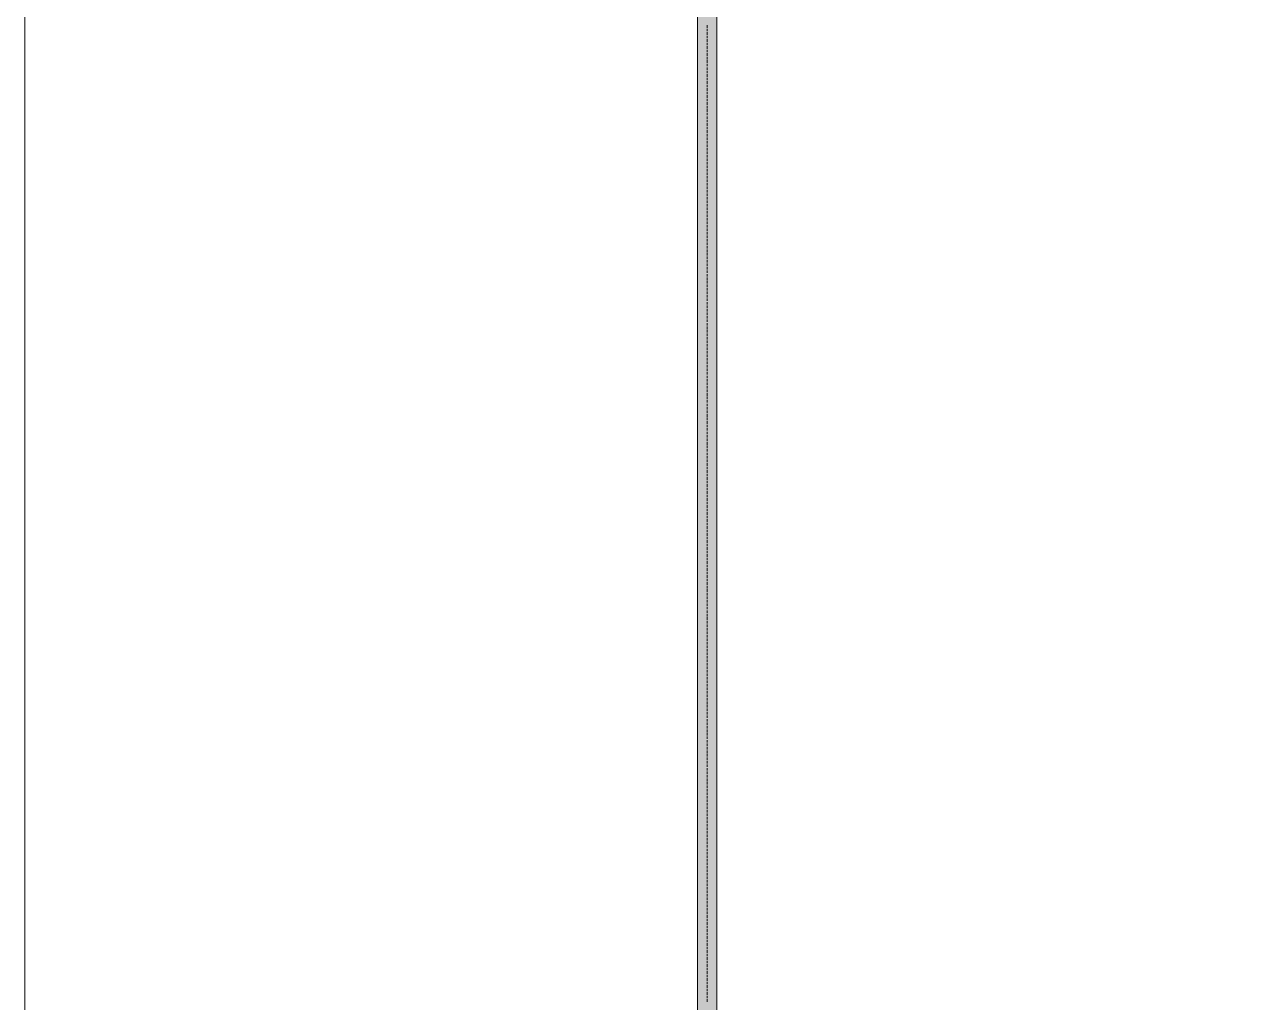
# Model space of a CAD drawing. Header units: millimetres. Extents: x -4415 to 173792, y -78716 to 47289.
# Drawn here: x -4415 to 9178, y -12956 to -2214 of the extents above; entities that cross this region are included whole.
import ezdxf

# ---------------------------------------------------------------- set-up
doc = ezdxf.new("R2010")
doc.units = ezdxf.units.MM

msp = doc.modelspace()

# ---------------------------------------------------------------- hatches: boundary and pattern name
h = msp.add_hatch(color=0)
h.dxf.hatch_style = 2
h.paths.add_polyline_path([(2980, 44393), (3191, 44183), (3191, -75611), (2980, -75821)])

# ---------------------------------------------------------------- linework, layer by layer
at = {"color": 0, "lineweight": 0}
for points in [[(-4415, -78716), (173792, -78716), (173792, 47289), (-4415, 47289)], [(2980, 44393), (3191, 44183), (3191, -75611), (2980, -75821)]]:
    msp.add_lwpolyline(points, close=True, dxfattribs=at)
for points in [[(3085, -2247), (3085, -2219)], [(3085, -2286), (3085, -2258)], [(3085, -2323), (3085, -2296)], [(3085, -2362), (3085, -2335)], [(3085, -2400), (3085, -2374)], [(3085, -2439), (3085, -2411)], [(3085, -2478), (3085, -2450)], [(3085, -2516), (3085, -2488)], [(3085, -2555), (3085, -2527)], [(3085, -2594), (3085, -2566)], [(3085, -2631), (3085, -2604)], [(3085, -2670), (3085, -2643)], [(3085, -2709), (3085, -2682)], [(3085, -2747), (3085, -2719)], [(3085, -2786), (3085, -2758)], [(3085, -2824), (3085, -2797)], [(3085, -2863), (3085, -2835)], [(3085, -2901), (3085, -2874)], [(3085, -2939), (3085, -2912)], [(3085, -2978), (3085, -2951)], [(3085, -3017), (3085, -2989)], [(3085, -3055), (3085, -3027)], [(3085, -3094), (3085, -3066)], [(3085, -3133), (3085, -3105)], [(3085, -3171), (3085, -3143)], [(3085, -3209), (3085, -3182)], [(3085, -3247), (3085, -3221)], [(3085, -3286), (3085, -3259)], [(3085, -3325), (3085, -3297)], [(3085, -3363), (3085, -3335)], [(3085, -3402), (3085, -3374)], [(3085, -3441), (3085, -3413)], [(3085, -3478), (3085, -3451)], [(3085, -3517), (3085, -3490)], [(3085, -3556), (3085, -3529)], [(3085, -3594), (3085, -3566)], [(3085, -3633), (3085, -3605)], [(3085, -3671), (3085, -3644)], [(3085, -3710), (3085, -3682)], [(3085, -3749), (3085, -3721)], [(3085, -3786), (3085, -3759)], [(3085, -3825), (3085, -3798)], [(3085, -3864), (3085, -3836)], [(3085, -3902), (3085, -3874)], [(3085, -3941), (3085, -3913)], [(3085, -3980), (3085, -3952)], [(3085, -4018), (3085, -3990)], [(3085, -4056), (3085, -4029)], [(3085, -4094), (3085, -4068)], [(3085, -4133), (3085, -4106)], [(3085, -4172), (3085, -4144)], [(3085, -4210), (3085, -4182)], [(3085, -4249), (3085, -4221)], [(3085, -4288), (3085, -4260)], [(3085, -4325), (3085, -4298)], [(3085, -4364), (3085, -4337)], [(3085, -4402), (3085, -4376)], [(3085, -4441), (3085, -4413)], [(3085, -4480), (3085, -4452)], [(3085, -4518), (3085, -4491)], [(3085, -4557), (3085, -4529)], [(3085, -4596), (3085, -4568)], [(3085, -4633), (3085, -4606)], [(3085, -4672), (3085, -4645)], [(3085, -4711), (3085, -4684)], [(3085, -4749), (3085, -4721)], [(3085, -4788), (3085, -4760)], [(3085, -4827), (3085, -4799)], [(3085, -4865), (3085, -4837)], [(3085, -4903), (3085, -4876)], [(3085, -4941), (3085, -4915)], [(3085, -4980), (3085, -4953)], [(3085, -5019), (3085, -4991)], [(3085, -5057), (3085, -5029)], [(3085, -5096), (3085, -5068)], [(3085, -5135), (3085, -5107)], [(3085, -5173), (3085, -5145)], [(3085, -5211), (3085, -5184)], [(3085, -5249), (3085, -5223)], [(3085, -5288), (3085, -5261)], [(3085, -5327), (3085, -5299)], [(3085, -5365), (3085, -5338)], [(3085, -5404), (3085, -5376)], [(3085, -5443), (3085, -5415)], [(3085, -5480), (3085, -5453)], [(3085, -5519), (3085, -5492)], [(3085, -5558), (3085, -5531)], [(3085, -5596), (3085, -5568)], [(3085, -5635), (3085, -5607)], [(3085, -5674), (3085, -5646)], [(3085, -5712), (3085, -5684)], [(3085, -5751), (3085, -5723)], [(3085, -5788), (3085, -5762)], [(3085, -5827), (3085, -5800)], [(3085, -5866), (3085, -5838)], [(3085, -5904), (3085, -5876)], [(3085, -5943), (3085, -5915)], [(3085, -5982), (3085, -5954)], [(3085, -6020), (3085, -5992)], [(3085, -6058), (3085, -6031)], [(3085, -6096), (3085, -6070)], [(3085, -6135), (3085, -6108)], [(3085, -6174), (3085, -6146)], [(3085, -6212), (3085, -6184)], [(3085, -6251), (3085, -6223)], [(3085, -6290), (3085, -6262)], [(3085, -6327), (3085, -6300)], [(3085, -6366), (3085, -6339)], [(3085, -6405), (3085, -6378)], [(3085, -6443), (3085, -6415)], [(3085, -6482), (3085, -6454)], [(3085, -6521), (3085, -6493)], [(3085, -6559), (3085, -6531)], [(3085, -6598), (3085, -6570)], [(3085, -6635), (3085, -6609)], [(3085, -6674), (3085, -6647)], [(3085, -6713), (3085, -6686)], [(3085, -6751), (3085, -6723)], [(3085, -6790), (3085, -6762)], [(3085, -6829), (3085, -6801)], [(3085, -6867), (3085, -6839)], [(3085, -6905), (3085, -6878)], [(3085, -6943), (3085, -6917)], [(3085, -6982), (3085, -6955)], [(3085, -7021), (3085, -6993)], [(3085, -7059), (3085, -7031)], [(3085, -7098), (3085, -7070)], [(3085, -7137), (3085, -7109)], [(3085, -7175), (3085, -7147)], [(3085, -7213), (3085, -7186)], [(3085, -7252), (3085, -7225)], [(3085, -7290), (3085, -7263)], [(3085, -7329), (3085, -7301)], [(3085, -7367), (3085, -7340)], [(3085, -7406), (3085, -7378)], [(3085, -7445), (3085, -7417)], [(3085, -7482), (3085, -7456)], [(3085, -7521), (3085, -7494)], [(3085, -7560), (3085, -7533)], [(3085, -7598), (3085, -7570)], [(3085, -7637), (3085, -7609)], [(3085, -7676), (3085, -7648)], [(3085, -7714), (3085, -7686)], [(3085, -7753), (3085, -7725)], [(3085, -7790), (3085, -7764)], [(3085, -7829), (3085, -7802)], [(3085, -7868), (3085, -7841)], [(3085, -7906), (3085, -7878)], [(3085, -7945), (3085, -7917)], [(3085, -7984), (3085, -7956)], [(3085, -8022), (3085, -7994)], [(3085, -8060), (3085, -8033)], [(3085, -8099), (3085, -8072)], [(3085, -8137), (3085, -8110)], [(3085, -8176), (3085, -8148)], [(3085, -8214), (3085, -8187)], [(3085, -8253), (3085, -8225)], [(3085, -8292), (3085, -8264)], [(3085, -8330), (3085, -8303)], [(3085, -8368), (3085, -8341)], [(3085, -8407), (3085, -8380)], [(3085, -8445), (3085, -8417)], [(3085, -8484), (3085, -8456)], [(3085, -8523), (3085, -8495)], [(3085, -8561), (3085, -8533)], [(3085, -8600), (3085, -8572)], [(3085, -8637), (3085, -8611)], [(3085, -8676), (3085, -8649)], [(3085, -8715), (3085, -8688)], [(3085, -8753), (3085, -8725)], [(3085, -8792), (3085, -8764)], [(3085, -8831), (3085, -8803)], [(3085, -8869), (3085, -8841)], [(3085, -8907), (3085, -8880)], [(3085, -8946), (3085, -8919)], [(3085, -8984), (3085, -8957)], [(3085, -9023), (3085, -8995)], [(3085, -9061), (3085, -9034)], [(3085, -9100), (3085, -9072)], [(3085, -9139), (3085, -9111)], [(3085, -9177), (3085, -9149)], [(3085, -9215), (3085, -9188)], [(3085, -9254), (3085, -9227)], [(3085, -9292), (3085, -9265)], [(3085, -9331), (3085, -9303)], [(3085, -9370), (3085, -9342)], [(3085, -9408), (3085, -9380)], [(3085, -9447), (3085, -9419)], [(3085, -9484), (3085, -9458)], [(3085, -9523), (3085, -9496)], [(3085, -9562), (3085, -9535)], [(3085, -9600), (3085, -9572)], [(3085, -9639), (3085, -9611)], [(3085, -9678), (3085, -9650)], [(3085, -9716), (3085, -9688)], [(3085, -9755), (3085, -9727)], [(3085, -9793), (3085, -9766)], [(3085, -9831), (3085, -9804)], [(3085, -9870), (3085, -9843)], [(3085, -9908), (3085, -9881)], [(3085, -9947), (3085, -9919)], [(3085, -9986), (3085, -9958)], [(3085, -10024), (3085, -9996)], [(3085, -10062), (3085, -10035)], [(3085, -10101), (3085, -10074)], [(3085, -10139), (3085, -10112)], [(3085, -10178), (3085, -10150)], [(3085, -10217), (3085, -10189)], [(3085, -10255), (3085, -10227)], [(3085, -10294), (3085, -10266)], [(3085, -10332), (3085, -10305)], [(3085, -10370), (3085, -10343)], [(3085, -10409), (3085, -10382)], [(3085, -10447), (3085, -10419)], [(3085, -10486), (3085, -10458)], [(3085, -10525), (3085, -10497)], [(3085, -10563), (3085, -10535)], [(3085, -10602), (3085, -10574)], [(3085, -10640), (3085, -10613)], [(3085, -10678), (3085, -10651)], [(3085, -10717), (3085, -10690)], [(3085, -10755), (3085, -10728)], [(3085, -10794), (3085, -10766)], [(3085, -10833), (3085, -10805)], [(3085, -10871), (3085, -10843)], [(3085, -10909), (3085, -10882)], [(3085, -10948), (3085, -10921)], [(3085, -10986), (3085, -10959)], [(3085, -11025), (3085, -10997)], [(3085, -11064), (3085, -11036)], [(3085, -11102), (3085, -11074)], [(3085, -11141), (3085, -11113)], [(3085, -11179), (3085, -11152)], [(3085, -11217), (3085, -11190)], [(3085, -11256), (3085, -11229)], [(3085, -11294), (3085, -11268)], [(3085, -11333), (3085, -11305)], [(3085, -11372), (3085, -11344)], [(3085, -11410), (3085, -11382)], [(3085, -11449), (3085, -11421)], [(3085, -11486), (3085, -11460)], [(3085, -11525), (3085, -11498)], [(3085, -11564), (3085, -11537)], [(3085, -11602), (3085, -11575)], [(3085, -11641), (3085, -11613)], [(3085, -11680), (3085, -11652)], [(3085, -11718), (3085, -11690)], [(3085, -11757), (3085, -11729)], [(3085, -11795), (3085, -11768)], [(3085, -11833), (3085, -11806)], [(3085, -11872), (3085, -11845)], [(3085, -11911), (3085, -11883)], [(3085, -11949), (3085, -11921)], [(3085, -11988), (3085, -11960)], [(3085, -12026), (3085, -11999)], [(3085, -12064), (3085, -12037)], [(3085, -12103), (3085, -12076)], [(3085, -12141), (3085, -12114)], [(3085, -12180), (3085, -12152)], [(3085, -12219), (3085, -12191)], [(3085, -12257), (3085, -12229)], [(3085, -12296), (3085, -12268)], [(3085, -12335), (3085, -12307)], [(3085, -12372), (3085, -12345)], [(3085, -12411), (3085, -12384)], [(3085, -12449), (3085, -12422)], [(3085, -12488), (3085, -12460)], [(3085, -12527), (3085, -12499)], [(3085, -12565), (3085, -12537)], [(3085, -12604), (3085, -12576)], [(3085, -12642), (3085, -12615)], [(3085, -12680), (3085, -12653)], [(3085, -12719), (3085, -12692)], [(3085, -12758), (3085, -12730)], [(3085, -12796), (3085, -12768)], [(3085, -12835), (3085, -12807)], [(3085, -12873), (3085, -12846)], [(3085, -12912), (3085, -12884)], [(3085, -12950), (3085, -12923)]]:
    msp.add_lwpolyline(points, dxfattribs=at)

doc.saveas('drawing.dxf')
